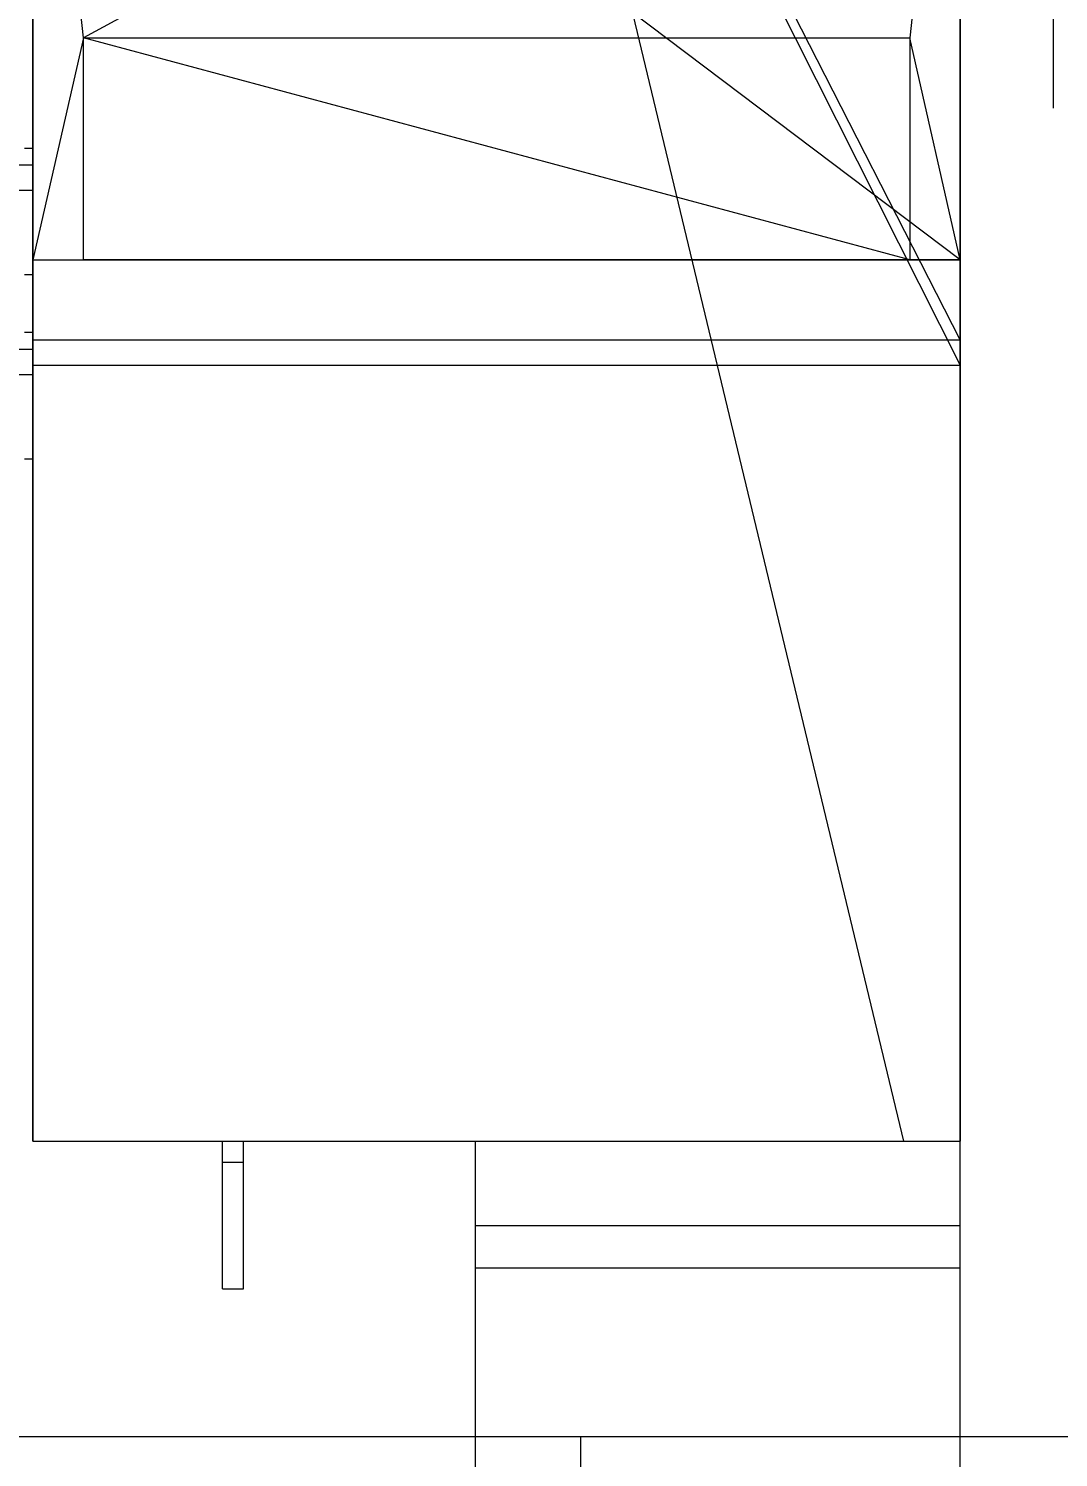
# Model space of a CAD drawing. Header units: millimetres. Extents: x -191664 to 191490, y -197311 to 10263.
# Drawn here: x 2179 to 2423.3, y -117955 to -117616.1 of the extents above; entities that cross this region are included whole.
import ezdxf

# ---------------------------------------------------------------- set-up
doc = ezdxf.new("R2010")
doc.units = ezdxf.units.MM
doc.layers.add('DET_briquetadora_frontal', color=7, linetype='Continuous', lineweight=0)
doc.layers.add('R15_COTAS_TRANSPORTE_P', color=1, linetype='Continuous', lineweight=0)
doc.dimstyles.new('PLANTA_20', dxfattribs={"dimtxt": 50, "dimasz": 30, "dimexe": 30, "dimexo": 16, "dimgap": 20, "dimtad": 1, "dimtih": 1, "dimtoh": 1, "dimdec": 1, "dimzin": 0, "dimdsep": 46, "dimcen": 0.09, "dimadec": 0, "dimazin": 0, "dimtfac": 1, "dimtdec": 4, "dimtofl": 0, "dimtmove": 0, "dimatfit": 3, "dimfxl": 1, "dimtolj": 1, "dimtzin": 0, "dimarcsym": 0})

# ---------------------------------------------------------------- blocks, each defined once
blk = doc.blocks.new('*D133')
at = {"layer": 'Defpoints', "color": 0, "transparency": 16777216}
for p in [(439.69, -194147.98), (217.89, -194406.09), (-500, -194490), (-500, -194490), (500, -194490)]:
    blk.add_point(p, dxfattribs=at)
at = {"layer": 'R15_COTAS_TRANSPORTE_P', "color": 0, "lineweight": -2, "transparency": 16777216}
blk.add_arc((-500, -194490), 722.77, 2.37834, 17.62166, dxfattribs=at)
at = {"layer": 'R15_COTAS_TRANSPORTE_P', "color": 0, "transparency": 16777216}
for points in [[(184.12, -194272.81), (193.59, -194269.58), (179.18, -194242.8)], [(227.15, -194459.9), (217.15, -194460.11), (222.77, -194490)]]:
    blk.add_solid(points, dxfattribs=at)

msp = doc.modelspace()

# ---------------------------------------------------------------- linework, layer by layer
at = {"layer": 'DET_briquetadora_frontal', "color": 9, "true_color": 0xb9c3c2}
for p, q in [((2180, -117880), (2180, -117020)), ((2180, -117020), (2386.55, -117880)), ((2400, -117880), (2400, -117020)), ((2180, -117260), (2180, -117690)), ((2180, -117696), (2180, -117260)), ((2180, -117260), (2400, -117690)), ((2180, -117260), (2400, -117696)), ((2400, -117260), (2400, -117690)), ((2400, -117260), (2400, -117696)), ((2180, -117880), (2180, -117460)), ((2180, -117696), (2180, -117460)), ((2400, -117880), (2400, -117460)), ((2400, -117696), (2400, -117460)), ((2180, -117505), (2180, -117671)), ((2192, -117618.33), (2180, -117505)), ((2400, -117671), (2180, -117505)), ((2180, -117880), (2180, -117505)), ((2180, -117505), (2180, -117696)), ((2400, -117505), (2192, -117618.33)), ((2400, -117505), (2388, -117618.33)), ((2400, -117671), (2400, -117505)), ((2400, -117880), (2400, -117505)), ((2400, -117505), (2400, -117696)), ((2400, -117606.68), (2400, -117616.67)), ((2422, -117606.68), (2422, -117616.67)), ((2192, -117618.33), (2180, -117671)), ((2192, -117671), (2192, -117618.33)), ((2192, -117618.33), (2388, -117618.33)), ((2388, -117671), (2192, -117618.33)), ((2388, -117618.33), (2388, -117671)), ((2400, -117671), (2388, -117618.33)), ((2400, -117616.67), (2400, -117624.6)), ((2422, -117616.67), (2422, -117624.6)), ((2400, -117624.6), (2400, -117630.35)), ((2422, -117624.6), (2422, -117630.35)), ((2400, -117630.35), (2400, -117633.83)), ((2422, -117630.35), (2422, -117633.83)), ((2400, -117633.83), (2400, -117635)), ((2422, -117633.83), (2422, -117635)), ((2180, -117671), (2192, -117671)), ((2180, -117671), (2400, -117671)), ((2180, -117671), (2180, -117880)), ((2180, -117671), (2180, -117696)), ((2400, -117671), (2192, -117671)), ((2388, -117671), (2192, -117671)), ((2388, -117671), (2400, -117671)), ((2400, -117671), (2400, -117880)), ((2400, -117671), (2400, -117696)), ((2400, -117690), (2180, -117690)), ((2180, -117696), (2400, -117696)), ((2180, -117696), (2180, -117880)), ((2400, -117696), (2400, -117880)), ((2180, -117880), (2386.55, -117880)), ((2180, -117880), (2400, -117880)), ((2386.55, -117880), (2400, -117880))]:
    msp.add_line(p, q, dxfattribs=at)
at = {"layer": 'DET_briquetadora_frontal', "color": 8, "true_color": 0x6d7b83}
for p, q in [((2178, -117644.48), (2180, -117644.48)), ((2180, -117674.48), (2180, -117644.48)), ((2174, -117648.48), (2180, -117648.48)), ((2180, -117654.48), (2180, -117648.48)), ((2174, -117654.48), (2180, -117654.48)), ((2178, -117674.48), (2180, -117674.48)), ((2178, -117688.15), (2180, -117688.15)), ((2180, -117718.15), (2180, -117688.15)), ((2174, -117692.15), (2180, -117692.15)), ((2180, -117698.15), (2180, -117692.15)), ((2174, -117698.15), (2180, -117698.15)), ((2178, -117718.15), (2180, -117718.15))]:
    msp.add_line(p, q, dxfattribs=at)
at = {"layer": 'DET_briquetadora_frontal', "color": 251, "true_color": 0x53616b}
for p, q in [((2225, -117880), (2230, -117880)), ((2225, -117885), (2225, -117880)), ((2230, -117885), (2230, -117880)), ((2285, -117880), (2400, -117880)), ((2285, -117900), (2285, -117880)), ((2400, -117900), (2400, -117880)), ((2225, -117885), (2230, -117885)), ((2225, -117915), (2225, -117885)), ((2230, -117915), (2230, -117885)), ((2285, -117900), (2400, -117900)), ((2285, -117910), (2285, -117900)), ((2400, -117910), (2400, -117900)), ((2285, -117910), (2400, -117910)), ((2285, -117950), (2285, -117910)), ((2285, -118200), (2285, -117910)), ((2400, -117950), (2400, -117910)), ((2400, -118200), (2400, -117910)), ((2225, -117915), (2230, -117915)), ((640, -117950), (2310, -117950)), ((2285, -117950), (2400, -117950)), ((2310, -117950), (2460, -117950)), ((2310, -117960), (2310, -117950))]:
    msp.add_line(p, q, dxfattribs=at)

# ---------------------------------------------------------------- dimensions: what is measured, and where the dimension line sits
at = {"layer": 'R15_COTAS_TRANSPORTE_P'}
dim = msp.add_angular_dim_2l(base=(217.89, -194406.09), line1=((-500, -194490), (500, -194490)), line2=((-500, -194490), (439.69, -194147.98)), dimstyle='PLANTA_20', dxfattribs=at)
dim.commit()
dim.dimension.update_dxf_attribs({"geometry": '*D133', "text_midpoint": (191490.46, -33543.69)})

doc.saveas('drawing.dxf')
